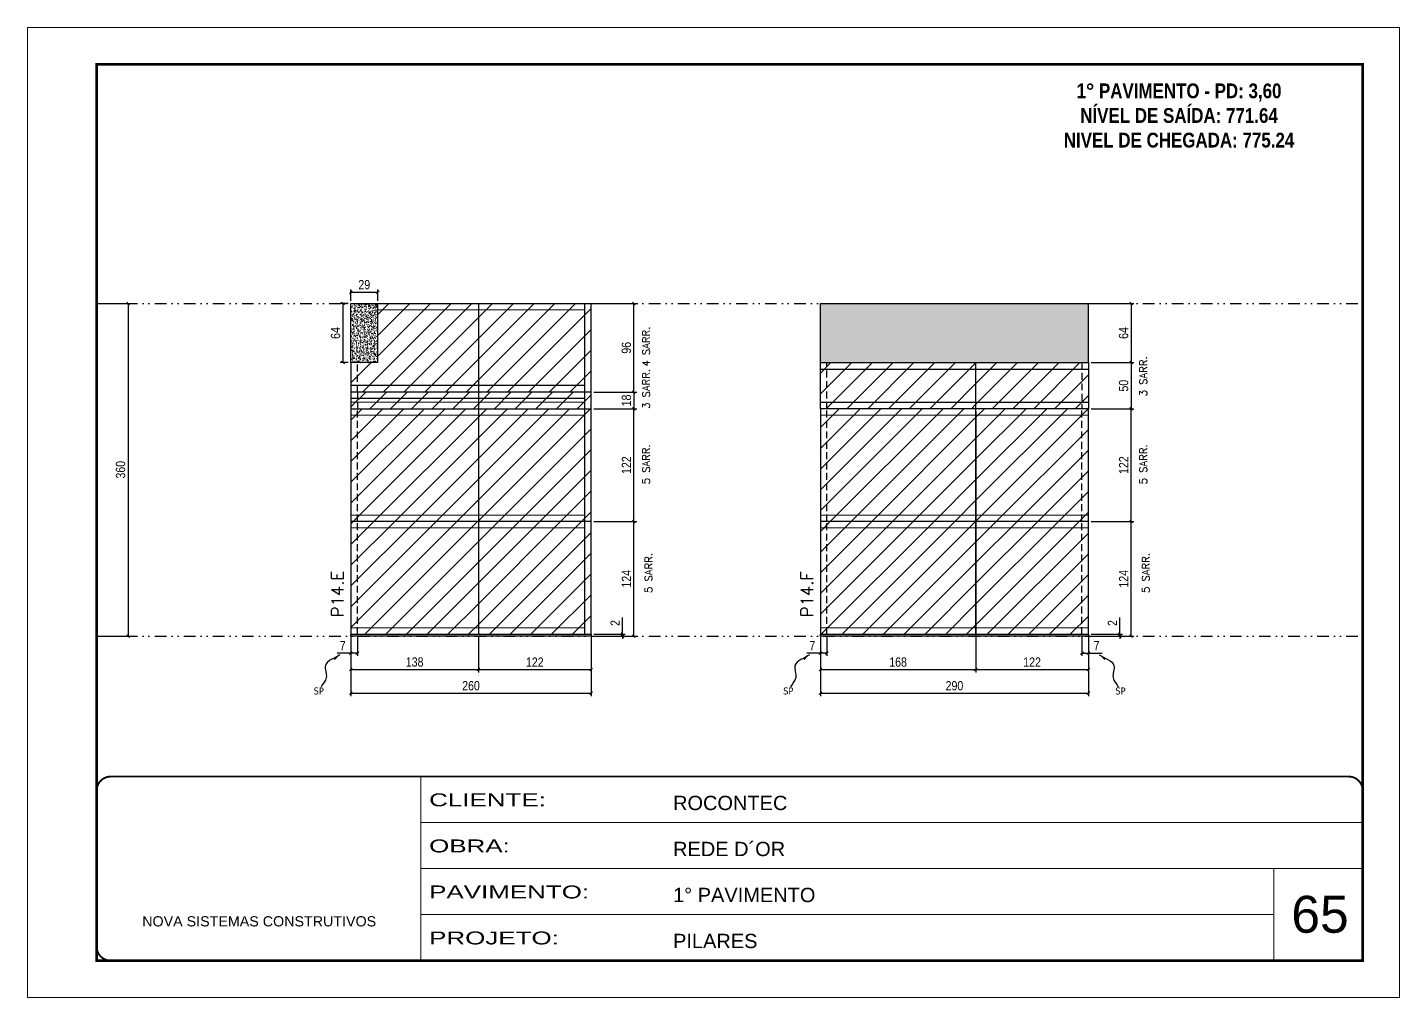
# Model space of a CAD drawing. Extents: x 2949 to 9203, y -16089 to 12527.
# Drawn here: x 2949 to 4434, y -6900 to -5850 of the extents above; entities that cross this region are included whole.
import ezdxf

# ---------------------------------------------------------------- set-up
doc = ezdxf.new("R2010")
doc.units = 0
for name, pattern in [('CONTINUO', [0]), ('DASHED', [0.75, 0.5, -0.25]), ('DIVIDE2', [0.625, 0.25, -0.125, 0, -0.125, 0, -0.125]), ('HIDDEN', [0.375, 0.25, -0.125])]:
    doc.linetypes.add(name, pattern=pattern)
for name, color, linetype, lineweight in [('CARIMBO', 255, 'Continuous', 9), ('Folhas', 255, 'Continuous', 9), ('Hachura', 251, 'Continuous', 9), ('Sarr 2.2x7', 40, 'Continuous', 9), ('SARRAFO DE PRESSAO', 251, 'DASHED', 9), ('Texto Seção', 7, 'Continuous', 15)]:
    doc.layers.add(name, color=color, linetype=linetype, lineweight=lineweight)
for name, color, linetype in [('COTA', 241, 'Continuous'), ('NOMENCLATURA', 7, 'Continuous'), ('Nível', 160, 'Continuous'), ('Painéis', 200, 'Continuous'), ('SARR_2.2x7', 40, 'Continuous'), ('Sarrafo de Pressão', 42, 'HIDDEN'), ('texto', 7, 'Continuous')]:
    doc.layers.add(name, color=color, linetype=linetype)
doc.styles.add('ARIAL', font='arial.ttf')
doc.styles.add('COTA TECNICA', font='techl___.ttf', dxfattribs={"height": 10})
doc.styles.add('COTA TECNICA-50', font='techl___.ttf', dxfattribs={"height": 10})
doc.styles.add('REGUA-120', font='ROMANS.shx', dxfattribs={"height": 15})
doc.styles.add('ROMANC', font='techb___.ttf', dxfattribs={"height": 2.5})
doc.styles.add('ROMANS', font='romans.shx')
doc.styles.get("Standard").update_dxf_attribs({"font": 'arial.ttf'})
doc.styles.add('Tecnologia', font='')
doc.styles.get('Tecnologia').set_extended_font_data('Forgotten Futurist')
doc.dimstyles.new('COTA PAINEL-50', dxfattribs={"dimtxt": 10, "dimasz": 3, "dimexe": 3, "dimexo": 3, "dimgap": 3, "dimtad": 1, "dimdec": 1, "dimzin": 12, "dimdsep": 46, "dimtxsty": 'COTA TECNICA-50', "dimblk1": 'OBLIQUE', "dimblk2": 'OBLIQUE', "dimsah": 1, "dimcen": 0.9, "dimclrd": 4, "dimclre": 4, "dimclrt": 240, "dimadec": 1, "dimazin": 3, "dimtfac": 1, "dimtdec": 1, "dimtmove": 0, "dimatfit": 3, "dimfxl": 1, "dimtolj": 1, "dimtzin": 12, "dimarcsym": 0})
doc.dimstyles.new('PAINEL', dxfattribs={"dimtxt": 10, "dimasz": 3, "dimexe": 3, "dimexo": 3, "dimgap": 3, "dimtad": 1, "dimdec": 1, "dimzin": 12, "dimdsep": 46, "dimtxsty": 'COTA TECNICA', "dimblk1": 'OBLIQUE', "dimblk2": 'OBLIQUE', "dimsah": 1, "dimcen": 0.9, "dimclrd": 4, "dimclre": 4, "dimclrt": 240, "dimadec": 1, "dimazin": 3, "dimtfac": 1, "dimtdec": 1, "dimtmove": 0, "dimatfit": 3, "dimfxl": 1, "dimtolj": 1, "dimtzin": 12, "dimarcsym": 0})
doc.dimstyles.get("Standard").update_dxf_attribs({"dimtxt": 0.18, "dimasz": 0.18, "dimexe": 0.18, "dimexo": 0.0625, "dimgap": 0.09, "dimtad": 0, "dimtih": 1, "dimtoh": 1, "dimdec": 4, "dimzin": 0, "dimdsep": 46, "dimtxsty": 'Standard', "dimcen": 0.09, "dimadec": 0, "dimazin": 0, "dimtfac": 1, "dimtdec": 4, "dimtofl": 0, "dimtmove": 0, "dimatfit": 3, "dimfxl": 1, "dimtolj": 1, "dimtzin": 0, "dimarcsym": 0})
pattern_1 = [(45, (-129255.467, -37644.947), (-11.2253202, 11.2253202), [])]
pattern_2 = [(45, (-2336.75, -5158.344), (-11.22532, 11.22532), [])]
pattern_3 = [(45, (0, 1148.575), (-11.22532, 11.22532), [])]

# ---------------------------------------------------------------- blocks, each defined once
blk = doc.blocks.new('9999999999')
at = {"color": 30, "linetype": 'CONTINUO'}
for p, q in [((98564.6, 34230.2), (98564.6, 34429.4)), ((98564.6, 34379.6), (99584, 34379.6)), ((98564.6, 34329.8), (99488, 34329.8)), ((99584, 34329.8), (99488, 34329.8)), ((99488, 34329.8), (99488, 34230.2)), ((98564.6, 34280), (99488, 34280))]:
    blk.add_line(p, q, dxfattribs=at)
at = {"color": 30, "linetype": 'CONTINUO', "const_width": 2}
blk.add_lwpolyline([(99584, 34230.2), (99584, 34414.4, 0.414214), (99569, 34429.4), (98229, 34429.4, 0.414214), (98214, 34414.4), (98214, 34245.2, 0.414214), (98229, 34230.2), (99584, 34230.2)], format="xyb", dxfattribs=at)
at = {"layer": 'Folhas'}
blk.add_lwpolyline([(98139, 34190.2), (99624, 34190.2), (99624, 35240.2), (98139, 35240.2)], close=True, dxfattribs=at)
at = {"layer": 'Folhas', "color": 30, "const_width": 3}
blk.add_lwpolyline([(98214, 34230.2), (99584, 34230.2), (99584, 35200.2), (98214, 35200.2)], close=True, dxfattribs=at)
at = {"color": 7, "linetype": 'Continuous', "ltscale": 5, "style": 'ARIAL'}
for s, height, p in [('ROCONTEC', 15.48, (98837.7, 34393.1)), ('REDE D´OR', 15.48, (98837.7, 34343.3)), ('1° PAVIMENTO', 15.483, (98837.7, 34293.5)), ('NOVA SISTEMAS CONSTRUTIVOS', 11.059, (98263.2, 34267.2)), ('PILARES', 15.48, (98837.7, 34243.7))]:
    blk.add_text(s, height=height, dxfattribs=at).set_placement(p)
at = {"layer": 'Folhas', "color": 7, "style": 'Tecnologia', "width": 1.5}
for s, p in [('CLIENTE:', (98573.7, 34397.2)), ('OBRA:', (98573.7, 34347.3)), ('PAVIMENTO:', (98573.7, 34297.5)), ('PROJETO:', (98573.7, 34247.7))]:
    blk.add_text(s, height=14, dxfattribs=at).set_placement(p)
blk = doc.blocks.new('_Oblique')
at = {"color": 0, "linetype": 'ByBlock', "lineweight": -2}
blk.add_line((-0.5, -0.5), (0.5, 0.5), dxfattribs=at)
blk = doc.blocks.new('*D2501')
at = {"layer": 'COTA', "color": 4, "linetype": 'ByBlock', "lineweight": -2, "transparency": 16777216}
for p, q in [((3027, -6149.2), (3061, -6149.2)), ((3058, -6149.2), (3058, -6509.2)), ((3027, -6509.2), (3061, -6509.2))]:
    blk.add_line(p, q, dxfattribs=at)
at = {"layer": 'Defpoints', "color": 0, "linetype": 'ByBlock', "transparency": 16777216}
for p in [(3024, -6149.2), (3024, -6509.2), (3058, -6509.2)]:
    blk.add_point(p, dxfattribs=at)
at = {"layer": 'COTA', "color": 4, "linetype": 'ByBlock', "lineweight": -2, "transparency": 16777216, "xscale": 3, "yscale": 3, "zscale": 3}
for p, rotation in [((3058, -6149.2), 90), ((3058, -6509.2), 270)]:
    blk.add_blockref('_Oblique', p, dxfattribs=dict(at, rotation=rotation))
at = {"layer": 'COTA', "color": 240, "linetype": 'ByBlock', "transparency": 16777216, "insert": (3049.8, -6329.2), "char_height": 10, "attachment_point": 5, "rotation": 90, "style": 'COTA TECNICA'}
blk.add_mtext('\\A1;360', dxfattribs=at)
blk = doc.blocks.new('*D2490')
at = {"layer": 'COTA', "color": 4, "lineweight": -2, "transparency": 16777216}
for p, q in [((3299.1, -6510.2), (3299.1, -6574.1)), ((3559.1, -6510.2), (3559.1, -6574.1)), ((3299.1, -6571.1), (3559.1, -6571.1))]:
    blk.add_line(p, q, dxfattribs=at)
at = {"layer": 'Defpoints', "color": 0, "transparency": 16777216}
for p in [(3299.1, -6507.2), (3559.1, -6507.2), (3559.1, -6571.1)]:
    blk.add_point(p, dxfattribs=at)
at = {"layer": 'COTA', "color": 4, "lineweight": -2, "transparency": 16777216, "xscale": 3, "yscale": 3, "zscale": 3, "rotation": 180}
blk.add_blockref('_Oblique', (3299.1, -6571.1), dxfattribs=at)
at = {"layer": 'COTA', "color": 4, "lineweight": -2, "transparency": 16777216, "xscale": 3, "yscale": 3, "zscale": 3}
blk.add_blockref('_Oblique', (3559.1, -6571.1), dxfattribs=at)
at = {"layer": 'COTA', "color": 240, "transparency": 16777216, "insert": (3429.1, -6563), "char_height": 10, "attachment_point": 5, "style": 'COTA TECNICA'}
blk.add_mtext('\\A1;260', dxfattribs=at)
blk = doc.blocks.new('*D2491')
at = {"layer": 'COTA', "color": 4, "lineweight": -2, "transparency": 16777216}
for p, q in [((3299.1, -6512.2), (3299.1, -6530.7)), ((3306.1, -6510.2), (3306.1, -6530.7)), ((3299.1, -6527.7), (3284.4, -6527.7)), ((3306.1, -6527.7), (3299.1, -6527.7))]:
    blk.add_line(p, q, dxfattribs=at)
at = {"layer": 'Defpoints', "color": 0, "transparency": 16777216}
for p in [(3299.1, -6509.2), (3306.1, -6507.2), (3299.1, -6527.7)]:
    blk.add_point(p, dxfattribs=at)
at = {"layer": 'COTA', "color": 4, "lineweight": -2, "transparency": 16777216, "xscale": 3, "yscale": 3, "zscale": 3, "rotation": 180}
blk.add_blockref('_Oblique', (3299.1, -6527.7), dxfattribs=at)
at = {"layer": 'COTA', "color": 4, "lineweight": -2, "transparency": 16777216, "xscale": 3, "yscale": 3, "zscale": 3}
blk.add_blockref('_Oblique', (3306.1, -6527.7), dxfattribs=at)
at = {"layer": 'COTA', "color": 240, "transparency": 16777216, "insert": (3290.2, -6519.6), "char_height": 10, "attachment_point": 5, "style": 'COTA TECNICA-50'}
blk.add_mtext('\\A1;7', dxfattribs=at)
blk = doc.blocks.new('*D2492')
at = {"layer": 'COTA', "color": 4, "lineweight": -2, "transparency": 16777216}
for p, q in [((3562.1, -6385.2), (3608.4, -6385.2)), ((3605.4, -6509.2), (3605.4, -6385.2)), ((3562.1, -6509.2), (3608.4, -6509.2))]:
    blk.add_line(p, q, dxfattribs=at)
at = {"layer": 'Defpoints', "color": 0, "transparency": 16777216}
for p in [(3559.1, -6385.2), (3605.4, -6385.2), (3559.1, -6509.2)]:
    blk.add_point(p, dxfattribs=at)
at = {"layer": 'COTA', "color": 4, "lineweight": -2, "transparency": 16777216, "xscale": 3, "yscale": 3, "zscale": 3}
for p, rotation in [((3605.4, -6385.2), 90), ((3605.4, -6509.2), 270)]:
    blk.add_blockref('_Oblique', p, dxfattribs=dict(at, rotation=rotation))
at = {"layer": 'COTA', "color": 240, "transparency": 16777216, "insert": (3597.3, -6447.2), "char_height": 10, "attachment_point": 5, "rotation": 90, "style": 'COTA TECNICA-50'}
blk.add_mtext('\\A1;124', dxfattribs=at)
blk = doc.blocks.new('*D2493')
at = {"layer": 'COTA', "color": 4, "lineweight": -2, "transparency": 16777216}
for p, q in [((3593.1, -6507.2), (3593.1, -6489.1)), ((3562.1, -6507.2), (3596.1, -6507.2)), ((3562.1, -6509.2), (3596.1, -6509.2)), ((3593.1, -6509.2), (3593.1, -6507.2)), ((3593.1, -6509.2), (3593.1, -6512.2))]:
    blk.add_line(p, q, dxfattribs=at)
at = {"layer": 'Defpoints', "color": 0, "transparency": 16777216}
for p in [(3559.1, -6507.2), (3559.1, -6509.2), (3593.1, -6509.2)]:
    blk.add_point(p, dxfattribs=at)
at = {"layer": 'COTA', "color": 4, "lineweight": -2, "transparency": 16777216, "xscale": 3, "yscale": 3, "zscale": 3}
for p, rotation in [((3593.1, -6507.2), 270), ((3593.1, -6509.2), 90)]:
    blk.add_blockref('_Oblique', p, dxfattribs=dict(at, rotation=rotation))
at = {"layer": 'COTA', "color": 240, "transparency": 16777216, "insert": (3585.1, -6495.1), "char_height": 10, "attachment_point": 5, "rotation": 90, "style": 'COTA TECNICA-50'}
blk.add_mtext('\\A1;2', dxfattribs=at)
blk = doc.blocks.new('*D2494')
at = {"layer": 'COTA', "color": 4, "linetype": 'ByBlock', "lineweight": -2, "transparency": 16777216}
for p, q in [((3562.1, -6263.2), (3608.4, -6263.2)), ((3605.4, -6385.2), (3605.4, -6263.2)), ((3562.1, -6385.2), (3608.4, -6385.2))]:
    blk.add_line(p, q, dxfattribs=at)
at = {"layer": 'Defpoints', "color": 0, "linetype": 'ByBlock', "transparency": 16777216}
for p in [(3559.1, -6263.2), (3605.4, -6263.2), (3559.1, -6385.2)]:
    blk.add_point(p, dxfattribs=at)
at = {"layer": 'COTA', "color": 4, "linetype": 'ByBlock', "lineweight": -2, "transparency": 16777216, "xscale": 3, "yscale": 3, "zscale": 3}
for p, rotation in [((3605.4, -6263.2), 90), ((3605.4, -6385.2), 270)]:
    blk.add_blockref('_Oblique', p, dxfattribs=dict(at, rotation=rotation))
at = {"layer": 'COTA', "color": 240, "linetype": 'ByBlock', "transparency": 16777216, "insert": (3597.3, -6324.2), "char_height": 10, "attachment_point": 5, "rotation": 90, "style": 'COTA TECNICA'}
blk.add_mtext('\\A1;122', dxfattribs=at)
blk = doc.blocks.new('*D2502')
at = {"layer": 'COTA', "color": 4, "linetype": 'ByBlock', "lineweight": -2, "transparency": 16777216}
for p, q in [((3299.1, -6510.2), (3299.1, -6548.5)), ((3437.1, -6510.2), (3437.1, -6548.5)), ((3299.1, -6545.5), (3437.1, -6545.5))]:
    blk.add_line(p, q, dxfattribs=at)
at = {"layer": 'Defpoints', "color": 0, "linetype": 'ByBlock', "transparency": 16777216}
for p in [(3299.1, -6507.2), (3437.1, -6507.2), (3437.1, -6545.5)]:
    blk.add_point(p, dxfattribs=at)
at = {"layer": 'COTA', "color": 4, "linetype": 'ByBlock', "lineweight": -2, "transparency": 16777216, "xscale": 3, "yscale": 3, "zscale": 3, "rotation": 180}
blk.add_blockref('_Oblique', (3299.1, -6545.5), dxfattribs=at)
at = {"layer": 'COTA', "color": 4, "linetype": 'ByBlock', "lineweight": -2, "transparency": 16777216, "xscale": 3, "yscale": 3, "zscale": 3}
blk.add_blockref('_Oblique', (3437.1, -6545.5), dxfattribs=at)
at = {"layer": 'COTA', "color": 240, "linetype": 'ByBlock', "transparency": 16777216, "insert": (3368.1, -6537.3), "char_height": 10, "attachment_point": 5, "style": 'COTA TECNICA'}
blk.add_mtext('\\A1;138', dxfattribs=at)
blk = doc.blocks.new('*D2503')
at = {"layer": 'COTA', "color": 4, "linetype": 'ByBlock', "lineweight": -2, "transparency": 16777216}
for p, q in [((3437.1, -6510.2), (3437.1, -6548.5)), ((3559.1, -6512.2), (3559.1, -6548.5)), ((3437.1, -6545.5), (3559.1, -6545.5))]:
    blk.add_line(p, q, dxfattribs=at)
at = {"layer": 'Defpoints', "color": 0, "linetype": 'ByBlock', "transparency": 16777216}
for p in [(3437.1, -6507.2), (3559.1, -6509.2), (3559.1, -6545.5)]:
    blk.add_point(p, dxfattribs=at)
at = {"layer": 'COTA', "color": 4, "linetype": 'ByBlock', "lineweight": -2, "transparency": 16777216, "xscale": 3, "yscale": 3, "zscale": 3, "rotation": 180}
blk.add_blockref('_Oblique', (3437.1, -6545.5), dxfattribs=at)
at = {"layer": 'COTA', "color": 4, "linetype": 'ByBlock', "lineweight": -2, "transparency": 16777216, "xscale": 3, "yscale": 3, "zscale": 3}
blk.add_blockref('_Oblique', (3559.1, -6545.5), dxfattribs=at)
at = {"layer": 'COTA', "color": 240, "linetype": 'ByBlock', "transparency": 16777216, "insert": (3498.1, -6537.4), "char_height": 10, "attachment_point": 5, "style": 'COTA TECNICA'}
blk.add_mtext('\\A1;122', dxfattribs=at)
blk = doc.blocks.new('*D2495')
at = {"layer": 'COTA', "color": 4, "lineweight": -2, "transparency": 16777216}
for p, q in [((3807.3, -6510.2), (3807.3, -6574.1)), ((4097.3, -6510.2), (4097.3, -6574.1)), ((3807.3, -6571.1), (4097.3, -6571.1))]:
    blk.add_line(p, q, dxfattribs=at)
at = {"layer": 'Defpoints', "color": 0, "transparency": 16777216}
for p in [(3807.3, -6507.2), (4097.3, -6507.2), (4097.3, -6571.1)]:
    blk.add_point(p, dxfattribs=at)
at = {"layer": 'COTA', "color": 4, "lineweight": -2, "transparency": 16777216, "xscale": 3, "yscale": 3, "zscale": 3, "rotation": 180}
blk.add_blockref('_Oblique', (3807.3, -6571.1), dxfattribs=at)
at = {"layer": 'COTA', "color": 4, "lineweight": -2, "transparency": 16777216, "xscale": 3, "yscale": 3, "zscale": 3}
blk.add_blockref('_Oblique', (4097.3, -6571.1), dxfattribs=at)
at = {"layer": 'COTA', "color": 240, "transparency": 16777216, "insert": (3952.3, -6563), "char_height": 10, "attachment_point": 5, "style": 'COTA TECNICA'}
blk.add_mtext('\\A1;290', dxfattribs=at)
blk = doc.blocks.new('*D2496')
at = {"layer": 'COTA', "color": 4, "lineweight": -2, "transparency": 16777216}
for p, q in [((3807.3, -6512.2), (3807.3, -6530.7)), ((3814.3, -6510.2), (3814.3, -6530.7)), ((3807.3, -6527.7), (3792.5, -6527.7)), ((3814.3, -6527.7), (3807.3, -6527.7))]:
    blk.add_line(p, q, dxfattribs=at)
at = {"layer": 'Defpoints', "color": 0, "transparency": 16777216}
for p in [(3807.3, -6509.2), (3814.3, -6507.2), (3807.3, -6527.7)]:
    blk.add_point(p, dxfattribs=at)
at = {"layer": 'COTA', "color": 4, "lineweight": -2, "transparency": 16777216, "xscale": 3, "yscale": 3, "zscale": 3, "rotation": 180}
blk.add_blockref('_Oblique', (3807.3, -6527.7), dxfattribs=at)
at = {"layer": 'COTA', "color": 4, "lineweight": -2, "transparency": 16777216, "xscale": 3, "yscale": 3, "zscale": 3}
blk.add_blockref('_Oblique', (3814.3, -6527.7), dxfattribs=at)
at = {"layer": 'COTA', "color": 240, "transparency": 16777216, "insert": (3798.4, -6519.6), "char_height": 10, "attachment_point": 5, "style": 'COTA TECNICA-50'}
blk.add_mtext('\\A1;7', dxfattribs=at)
blk = doc.blocks.new('*D2497')
at = {"layer": 'COTA', "color": 4, "lineweight": -2, "transparency": 16777216}
for p, q in [((4090.3, -6510.2), (4090.3, -6530.7)), ((4097.3, -6512.2), (4097.3, -6530.7)), ((4090.3, -6527.7), (4097.3, -6527.7)), ((4097.3, -6527.7), (4112, -6527.7))]:
    blk.add_line(p, q, dxfattribs=at)
at = {"layer": 'Defpoints', "color": 0, "transparency": 16777216}
for p in [(4090.3, -6507.2), (4097.3, -6509.2), (4097.3, -6527.7)]:
    blk.add_point(p, dxfattribs=at)
at = {"layer": 'COTA', "color": 4, "lineweight": -2, "transparency": 16777216, "xscale": 3, "yscale": 3, "zscale": 3, "rotation": 180}
blk.add_blockref('_Oblique', (4090.3, -6527.7), dxfattribs=at)
at = {"layer": 'COTA', "color": 4, "lineweight": -2, "transparency": 16777216, "xscale": 3, "yscale": 3, "zscale": 3}
blk.add_blockref('_Oblique', (4097.3, -6527.7), dxfattribs=at)
at = {"layer": 'COTA', "color": 240, "transparency": 16777216, "insert": (4106.1, -6519.6), "char_height": 10, "attachment_point": 5, "style": 'COTA TECNICA-50'}
blk.add_mtext('\\A1;7', dxfattribs=at)
blk = doc.blocks.new('*D2498')
at = {"layer": 'COTA', "color": 4, "lineweight": -2, "transparency": 16777216}
for p, q in [((4100.3, -6385.2), (4146.5, -6385.2)), ((4143.5, -6509.2), (4143.5, -6385.2)), ((4100.3, -6509.2), (4146.5, -6509.2))]:
    blk.add_line(p, q, dxfattribs=at)
at = {"layer": 'Defpoints', "color": 0, "transparency": 16777216}
for p in [(4097.3, -6385.2), (4143.5, -6385.2), (4097.3, -6509.2)]:
    blk.add_point(p, dxfattribs=at)
at = {"layer": 'COTA', "color": 4, "lineweight": -2, "transparency": 16777216, "xscale": 3, "yscale": 3, "zscale": 3}
for p, rotation in [((4143.5, -6385.2), 90), ((4143.5, -6509.2), 270)]:
    blk.add_blockref('_Oblique', p, dxfattribs=dict(at, rotation=rotation))
at = {"layer": 'COTA', "color": 240, "transparency": 16777216, "insert": (4135.4, -6447.2), "char_height": 10, "attachment_point": 5, "rotation": 90, "style": 'COTA TECNICA-50'}
blk.add_mtext('\\A1;124', dxfattribs=at)
blk = doc.blocks.new('*D2499')
at = {"layer": 'COTA', "color": 4, "lineweight": -2, "transparency": 16777216}
for p, q in [((4131.3, -6507.2), (4131.3, -6489.1)), ((4100.3, -6507.2), (4134.3, -6507.2)), ((4100.3, -6509.2), (4134.3, -6509.2)), ((4131.3, -6509.2), (4131.3, -6507.2)), ((4131.3, -6509.2), (4131.3, -6512.2))]:
    blk.add_line(p, q, dxfattribs=at)
at = {"layer": 'Defpoints', "color": 0, "transparency": 16777216}
for p in [(4097.3, -6507.2), (4097.3, -6509.2), (4131.3, -6509.2)]:
    blk.add_point(p, dxfattribs=at)
at = {"layer": 'COTA', "color": 4, "lineweight": -2, "transparency": 16777216, "xscale": 3, "yscale": 3, "zscale": 3}
for p, rotation in [((4131.3, -6507.2), 270), ((4131.3, -6509.2), 90)]:
    blk.add_blockref('_Oblique', p, dxfattribs=dict(at, rotation=rotation))
at = {"layer": 'COTA', "color": 240, "transparency": 16777216, "insert": (4123.3, -6495.1), "char_height": 10, "attachment_point": 5, "rotation": 90, "style": 'COTA TECNICA-50'}
blk.add_mtext('\\A1;2', dxfattribs=at)
blk = doc.blocks.new('*D2500')
at = {"layer": 'COTA', "color": 4, "linetype": 'ByBlock', "lineweight": -2, "transparency": 16777216}
for p, q in [((4100.3, -6263.2), (4146.5, -6263.2)), ((4143.5, -6385.2), (4143.5, -6263.2)), ((4100.3, -6385.2), (4146.5, -6385.2))]:
    blk.add_line(p, q, dxfattribs=at)
at = {"layer": 'Defpoints', "color": 0, "linetype": 'ByBlock', "transparency": 16777216}
for p in [(4097.3, -6263.2), (4143.5, -6263.2), (4097.3, -6385.2)]:
    blk.add_point(p, dxfattribs=at)
at = {"layer": 'COTA', "color": 4, "linetype": 'ByBlock', "lineweight": -2, "transparency": 16777216, "xscale": 3, "yscale": 3, "zscale": 3}
for p, rotation in [((4143.5, -6263.2), 90), ((4143.5, -6385.2), 270)]:
    blk.add_blockref('_Oblique', p, dxfattribs=dict(at, rotation=rotation))
at = {"layer": 'COTA', "color": 240, "linetype": 'ByBlock', "transparency": 16777216, "insert": (4135.4, -6324.2), "char_height": 10, "attachment_point": 5, "rotation": 90, "style": 'COTA TECNICA'}
blk.add_mtext('\\A1;122', dxfattribs=at)
blk = doc.blocks.new('*D2504')
at = {"layer": 'COTA', "color": 4, "linetype": 'ByBlock', "lineweight": -2, "transparency": 16777216}
for p, q in [((3975.3, -6266.2), (3975.3, -6548.5)), ((3807.3, -6510.2), (3807.3, -6548.5)), ((3807.3, -6545.5), (3975.3, -6545.5))]:
    blk.add_line(p, q, dxfattribs=at)
at = {"layer": 'Defpoints', "color": 0, "linetype": 'ByBlock', "transparency": 16777216}
for p in [(3975.3, -6263.2), (3807.3, -6507.2), (3975.3, -6545.5)]:
    blk.add_point(p, dxfattribs=at)
at = {"layer": 'COTA', "color": 4, "linetype": 'ByBlock', "lineweight": -2, "transparency": 16777216, "xscale": 3, "yscale": 3, "zscale": 3, "rotation": 180}
blk.add_blockref('_Oblique', (3807.3, -6545.5), dxfattribs=at)
at = {"layer": 'COTA', "color": 4, "linetype": 'ByBlock', "lineweight": -2, "transparency": 16777216, "xscale": 3, "yscale": 3, "zscale": 3}
blk.add_blockref('_Oblique', (3975.3, -6545.5), dxfattribs=at)
at = {"layer": 'COTA', "color": 240, "linetype": 'ByBlock', "transparency": 16777216, "insert": (3891.3, -6537.4), "char_height": 10, "attachment_point": 5, "style": 'COTA TECNICA'}
blk.add_mtext('\\A1;168', dxfattribs=at)
blk = doc.blocks.new('*D2505')
at = {"layer": 'COTA', "color": 4, "linetype": 'ByBlock', "lineweight": -2, "transparency": 16777216}
for p, q in [((3975.3, -6266.2), (3975.3, -6548.5)), ((4097.3, -6512.2), (4097.3, -6548.5)), ((3975.3, -6545.5), (4097.3, -6545.5))]:
    blk.add_line(p, q, dxfattribs=at)
at = {"layer": 'Defpoints', "color": 0, "linetype": 'ByBlock', "transparency": 16777216}
for p in [(3975.3, -6263.2), (4097.3, -6509.2), (4097.3, -6545.5)]:
    blk.add_point(p, dxfattribs=at)
at = {"layer": 'COTA', "color": 4, "linetype": 'ByBlock', "lineweight": -2, "transparency": 16777216, "xscale": 3, "yscale": 3, "zscale": 3, "rotation": 180}
blk.add_blockref('_Oblique', (3975.3, -6545.5), dxfattribs=at)
at = {"layer": 'COTA', "color": 4, "linetype": 'ByBlock', "lineweight": -2, "transparency": 16777216, "xscale": 3, "yscale": 3, "zscale": 3}
blk.add_blockref('_Oblique', (4097.3, -6545.5), dxfattribs=at)
at = {"layer": 'COTA', "color": 240, "linetype": 'ByBlock', "transparency": 16777216, "insert": (4036.3, -6537.4), "char_height": 10, "attachment_point": 5, "style": 'COTA TECNICA'}
blk.add_mtext('\\A1;122', dxfattribs=at)
blk = doc.blocks.new('*D2506')
at = {"layer": 'COTA', "color": 4, "linetype": 'ByBlock', "lineweight": -2, "transparency": 16777216}
for p, q in [((4100.3, -6149.2), (4146.5, -6149.2)), ((4143.5, -6149.2), (4143.5, -6213.2)), ((4100.3, -6213.2), (4146.5, -6213.2))]:
    blk.add_line(p, q, dxfattribs=at)
at = {"layer": 'Defpoints', "color": 0, "linetype": 'ByBlock', "transparency": 16777216}
for p in [(4097.3, -6149.2), (4097.3, -6213.2), (4143.5, -6213.2)]:
    blk.add_point(p, dxfattribs=at)
at = {"layer": 'COTA', "color": 4, "linetype": 'ByBlock', "lineweight": -2, "transparency": 16777216, "xscale": 3, "yscale": 3, "zscale": 3}
for p, rotation in [((4143.5, -6149.2), 90), ((4143.5, -6213.2), 270)]:
    blk.add_blockref('_Oblique', p, dxfattribs=dict(at, rotation=rotation))
at = {"layer": 'COTA', "color": 240, "linetype": 'ByBlock', "transparency": 16777216, "insert": (4135.4, -6181.2), "char_height": 10, "attachment_point": 5, "rotation": 90, "style": 'COTA TECNICA'}
blk.add_mtext('\\A1;64', dxfattribs=at)
blk = doc.blocks.new('*D2507')
at = {"layer": 'COTA', "color": 4, "linetype": 'ByBlock', "lineweight": -2, "transparency": 16777216}
for p, q in [((3562.1, -6149.2), (3608.4, -6149.2)), ((3605.4, -6245.2), (3605.4, -6149.2)), ((3562.1, -6245.2), (3608.4, -6245.2))]:
    blk.add_line(p, q, dxfattribs=at)
at = {"layer": 'Defpoints', "color": 0, "linetype": 'ByBlock', "transparency": 16777216}
for p in [(3559.1, -6149.2), (3605.4, -6149.2), (3559.1, -6245.2)]:
    blk.add_point(p, dxfattribs=at)
at = {"layer": 'COTA', "color": 4, "linetype": 'ByBlock', "lineweight": -2, "transparency": 16777216, "xscale": 3, "yscale": 3, "zscale": 3}
for p, rotation in [((3605.4, -6149.2), 90), ((3605.4, -6245.2), 270)]:
    blk.add_blockref('_Oblique', p, dxfattribs=dict(at, rotation=rotation))
at = {"layer": 'COTA', "color": 240, "linetype": 'ByBlock', "transparency": 16777216, "insert": (3597.2, -6197.2), "char_height": 10, "attachment_point": 5, "rotation": 90, "style": 'COTA TECNICA'}
blk.add_mtext('\\A1;96', dxfattribs=at)
blk = doc.blocks.new('*D2508')
at = {"layer": 'COTA', "color": 4, "linetype": 'ByBlock', "lineweight": -2, "transparency": 16777216}
for p, q in [((3299.1, -6146.2), (3299.1, -6134)), ((3299.1, -6137), (3328.1, -6137)), ((3328.1, -6146.2), (3328.1, -6134))]:
    blk.add_line(p, q, dxfattribs=at)
at = {"layer": 'Defpoints', "color": 0, "linetype": 'ByBlock', "transparency": 16777216}
for p in [(3328.1, -6137), (3299.1, -6149.2), (3328.1, -6149.2)]:
    blk.add_point(p, dxfattribs=at)
at = {"layer": 'COTA', "color": 4, "linetype": 'ByBlock', "lineweight": -2, "transparency": 16777216, "xscale": 3, "yscale": 3, "zscale": 3, "rotation": 180}
blk.add_blockref('_Oblique', (3299.1, -6137), dxfattribs=at)
at = {"layer": 'COTA', "color": 4, "linetype": 'ByBlock', "lineweight": -2, "transparency": 16777216, "xscale": 3, "yscale": 3, "zscale": 3}
blk.add_blockref('_Oblique', (3328.1, -6137), dxfattribs=at)
at = {"layer": 'COTA', "color": 240, "linetype": 'ByBlock', "transparency": 16777216, "insert": (3313.6, -6128.9), "char_height": 10, "attachment_point": 5, "style": 'COTA TECNICA'}
blk.add_mtext('\\A1;29', dxfattribs=at)
blk = doc.blocks.new('*D2509')
at = {"layer": 'COTA', "color": 4, "linetype": 'ByBlock', "lineweight": -2, "transparency": 16777216}
for p, q in [((3296.1, -6149.2), (3287.6, -6149.2)), ((3290.6, -6213.2), (3290.6, -6149.2)), ((3296.1, -6213.2), (3287.6, -6213.2))]:
    blk.add_line(p, q, dxfattribs=at)
at = {"layer": 'Defpoints', "color": 0, "linetype": 'ByBlock', "transparency": 16777216}
for p in [(3290.6, -6149.2), (3299.1, -6149.2), (3299.1, -6213.2)]:
    blk.add_point(p, dxfattribs=at)
at = {"layer": 'COTA', "color": 4, "linetype": 'ByBlock', "lineweight": -2, "transparency": 16777216, "xscale": 3, "yscale": 3, "zscale": 3}
for p, rotation in [((3290.6, -6149.2), 90), ((3290.6, -6213.2), 270)]:
    blk.add_blockref('_Oblique', p, dxfattribs=dict(at, rotation=rotation))
at = {"layer": 'COTA', "color": 240, "linetype": 'ByBlock', "transparency": 16777216, "insert": (3282.5, -6181.2), "char_height": 10, "attachment_point": 5, "rotation": 90, "style": 'COTA TECNICA'}
blk.add_mtext('\\A1;64', dxfattribs=at)
blk = doc.blocks.new('*D2510')
at = {"layer": 'COTA', "color": 4, "lineweight": -2, "transparency": 16777216}
for p, q in [((3562.1, -6245.2), (3608.4, -6245.2)), ((3605.4, -6245.2), (3605.4, -6263.2)), ((3562.1, -6263.2), (3608.4, -6263.2))]:
    blk.add_line(p, q, dxfattribs=at)
at = {"layer": 'Defpoints', "color": 0, "transparency": 16777216}
for p in [(3559.1, -6245.2), (3559.1, -6263.2), (3605.4, -6263.2)]:
    blk.add_point(p, dxfattribs=at)
at = {"layer": 'COTA', "color": 4, "lineweight": -2, "transparency": 16777216, "xscale": 3, "yscale": 3, "zscale": 3}
for p, rotation in [((3605.4, -6245.2), 90), ((3605.4, -6263.2), 270)]:
    blk.add_blockref('_Oblique', p, dxfattribs=dict(at, rotation=rotation))
at = {"layer": 'COTA', "color": 240, "transparency": 16777216, "insert": (3597.3, -6254.2), "char_height": 10, "attachment_point": 5, "rotation": 90, "style": 'COTA TECNICA'}
blk.add_mtext('\\A1;18', dxfattribs=at)
blk = doc.blocks.new('*D2511')
at = {"layer": 'COTA', "color": 4, "lineweight": -2, "transparency": 16777216}
for p, q in [((4100.3, -6213.2), (4146.5, -6213.2)), ((4143.5, -6213.2), (4143.5, -6263.2)), ((4100.3, -6263.2), (4146.5, -6263.2))]:
    blk.add_line(p, q, dxfattribs=at)
at = {"layer": 'Defpoints', "color": 0, "transparency": 16777216}
for p in [(4097.3, -6213.2), (4097.3, -6263.2), (4143.5, -6263.2)]:
    blk.add_point(p, dxfattribs=at)
at = {"layer": 'COTA', "color": 4, "lineweight": -2, "transparency": 16777216, "xscale": 3, "yscale": 3, "zscale": 3}
for p, rotation in [((4143.5, -6213.2), 90), ((4143.5, -6263.2), 270)]:
    blk.add_blockref('_Oblique', p, dxfattribs=dict(at, rotation=rotation))
at = {"layer": 'COTA', "color": 240, "transparency": 16777216, "insert": (4135.4, -6238.2), "char_height": 10, "attachment_point": 5, "rotation": 90, "style": 'COTA TECNICA'}
blk.add_mtext('\\A1;50', dxfattribs=at)

msp = doc.modelspace()

# ---------------------------------------------------------------- hatches: boundary and pattern name
at = {"layer": 'COTA', "linetype": 'ByBlock'}
h = msp.add_hatch(dxfattribs=at)
h.set_pattern_fill('AR-CONC', color=256, scale=0.03)
h.set_pattern_definition([(50, (-129255.4665, -37625.947), (5.46554007, -0.47817257), [0.5715, -6.2865]), (355, (-129255.4665, -37625.947), (-1.05730264, 5.73170536), [0.4572, -5.02921753]), (100.4514447, (-129255.011, -37625.987), (4.40823741, 5.25353256), [0.48570026, -5.34270734]), (46.1842, (-129255.4665, -37624.423), (8.13237123, -1.26126984), [0.85725, -9.42975]), (96.6355576, (-129254.789, -37624.528), (7.122124, 7.42278374), [0.7285507, -8.01406824]), (351.184151, (-129255.4665, -37624.423), (7.122124, 7.42278374), [0.685799, -7.54379196]), (21, (-129254.7045, -37624.804), (4.54843174, -3.06795595), [0.5715, -6.2865]), (326, (-129254.7045, -37624.804), (1.85406085, 5.52563898), [0.4572, -5.0292]), (71.451445, (-129254.3255, -37625.0596), (6.40249258, 2.45768307), [0.48570026, -5.34269813]), (37.5, (-129255.4665, -37625.947), (0.092658098, 2.536651166), [0, -4.96824, 0, -5.1054, 0, -5.04825]), (7.5, (-129255.4665, -37625.947), (2.004589875, 3.005417245), [0, -2.91084, 0, -4.85394, 0, -1.92405]), (327.5, (-129257.1658, -37625.947), (4.067717855, -0.17186232), [0, -1.905, 0, -5.9436, 0, -7.8867]), (317.5, (-129257.9278, -37625.947), (4.44387544, 0.76279473), [0, -2.4765, 0, -3.94716, 0, -5.6007])])
h.paths.add_polyline_path([(3299.11, -6213.18), (3328.11, -6213.18), (3328.11, -6149.18), (3299.11, -6149.18)])
h = msp.add_hatch(dxfattribs=at)
h.set_pattern_fill('AR-CONC', color=256, scale=0.03)
h.set_pattern_definition([(50, (-128566.7906, -35333.7967), (5.46554007, -0.47817257), [0.5715, -6.2865]), (355, (-128566.7906, -35333.7967), (-1.05730264, 5.73170536), [0.4572, -5.02921753]), (100.4514447, (-128566.335, -35333.8366), (4.40823741, 5.25353256), [0.48570026, -5.34270734]), (46.1842, (-128566.7906, -35332.273), (8.13237123, -1.26126984), [0.85725, -9.42975]), (96.6355576, (-128566.113, -35332.378), (7.122124, 7.42278374), [0.7285507, -8.01406824]), (351.184151, (-128566.791, -35332.273), (7.122124, 7.42278374), [0.685799, -7.54379196]), (21, (-128566.0286, -35332.6537), (4.54843174, -3.06795595), [0.5715, -6.2865]), (326, (-128566.0286, -35332.6537), (1.85406085, 5.52563898), [0.4572, -5.0292]), (71.451445, (-128565.6496, -35332.9094), (6.40249258, 2.45768307), [0.48570026, -5.34269813]), (37.5, (-128566.7906, -35333.7967), (0.092658098, 2.536651166), [0, -4.96824, 0, -5.1054, 0, -5.04825]), (7.5, (-128566.7906, -35333.7967), (2.004589875, 3.005417245), [0, -2.91084, 0, -4.85394, 0, -1.92405]), (327.5, (-128568.4899, -35333.7967), (4.067717855, -0.17186232), [0, -1.905, 0, -5.9436, 0, -7.8867]), (317.5, (-128569.252, -35333.7967), (4.44387544, 0.76279473), [0, -2.4765, 0, -3.94716, 0, -5.6007])])
h.paths.add_polyline_path([(4097.26, -6213.18), (4097.26, -6149.18), (3807.26, -6149.18), (3807.26, -6213.18)])
at = {"layer": 'Hachura', "linetype": 'ByBlock'}
h = msp.add_hatch(dxfattribs=at)
h.set_pattern_fill('ANSI31', color=256, scale=5)
h.set_pattern_definition(pattern_2)
h.paths.add_polyline_path([(3437.11, -6245.18), (3437.11, -6149.18), (3328.11, -6149.18), (3328.11, -6213.18), (3299.11, -6213.18), (3299.11, -6245.18)])
h = msp.add_hatch(dxfattribs=at)
h.set_pattern_fill('ANSI31', color=256, scale=5)
h.set_pattern_definition(pattern_2)
h.paths.add_polyline_path([(3559.11, -6245.18), (3559.11, -6149.18), (3437.11, -6149.18), (3437.11, -6245.18)])
at = {"layer": 'Hachura'}
h = msp.add_hatch(dxfattribs=at)
h.set_pattern_fill('ANSI31', color=256, scale=5)
h.set_pattern_definition(pattern_3)
h.paths.add_polyline_path([(3807.26, -6213.18), (3807.26, -6263.18), (3975.26, -6263.18), (3975.26, -6213.18)])
h = msp.add_hatch(dxfattribs=at)
h.set_pattern_fill('ANSI31', color=256, scale=5)
h.set_pattern_definition(pattern_3)
h.paths.add_polyline_path([(3975.26, -6213.18), (3975.26, -6263.18), (4097.26, -6263.18), (4097.26, -6213.18)])
h = msp.add_hatch(dxfattribs=at)
h.set_pattern_fill('ANSI31', color=256, scale=5)
h.set_pattern_definition(pattern_3)
h.paths.add_polyline_path([(3299.11, -6245.18), (3299.11, -6263.18), (3437.11, -6263.18), (3437.11, -6245.18)])
h = msp.add_hatch(dxfattribs=at)
h.set_pattern_fill('ANSI31', color=256, scale=5)
h.set_pattern_definition(pattern_3)
h.paths.add_polyline_path([(3559.11, -6263.18), (3559.11, -6245.18), (3437.11, -6245.18), (3437.11, -6263.18)])
at = {"layer": 'Hachura', "linetype": 'ByBlock'}
h = msp.add_hatch(dxfattribs=at)
h.set_pattern_fill('ANSI31', color=256, scale=5)
h.set_pattern_definition(pattern_1)
h.paths.add_polyline_path([(3437.11, -6263.18), (3299.11, -6263.18), (3299.11, -6385.18), (3437.11, -6385.18)])
h = msp.add_hatch(dxfattribs=at)
h.set_pattern_fill('ANSI31', color=256, scale=5)
h.set_pattern_definition(pattern_1)
h.paths.add_polyline_path([(3437.11, -6385.18), (3559.11, -6385.18), (3559.11, -6263.18), (3437.11, -6263.18)])
h = msp.add_hatch(dxfattribs=at)
h.set_pattern_fill('ANSI31', color=256, scale=5)
h.set_pattern_definition(pattern_1)
h.paths.add_polyline_path([(3807.26, -6385.18), (3975.26, -6385.18), (3975.26, -6263.18), (3807.26, -6263.18)])
h = msp.add_hatch(dxfattribs=at)
h.set_pattern_fill('ANSI31', color=256, scale=5)
h.set_pattern_definition(pattern_1)
h.paths.add_polyline_path([(3975.26, -6263.18), (3975.26, -6385.18), (4097.26, -6385.18), (4097.26, -6263.18)])
h = msp.add_hatch(dxfattribs=at)
h.set_pattern_fill('ANSI31', color=256, scale=5)
h.set_pattern_definition(pattern_1)
h.paths.add_polyline_path([(3437.11, -6385.18), (3299.11, -6385.18), (3299.11, -6507.18), (3437.11, -6507.18)])
h = msp.add_hatch(dxfattribs=at)
h.set_pattern_fill('ANSI31', color=256, scale=5)
h.set_pattern_definition(pattern_1)
h.paths.add_polyline_path([(3437.11, -6385.18), (3437.11, -6507.18), (3559.11, -6507.18), (3559.11, -6385.18)])
h = msp.add_hatch(dxfattribs=at)
h.set_pattern_fill('ANSI31', color=256, scale=5)
h.set_pattern_definition(pattern_1)
h.paths.add_polyline_path([(3807.26, -6507.18), (3975.26, -6507.18), (3975.26, -6385.18), (3807.26, -6385.18)])
h = msp.add_hatch(dxfattribs=at)
h.set_pattern_fill('ANSI31', color=256, scale=5)
h.set_pattern_definition(pattern_1)
h.paths.add_polyline_path([(4097.26, -6385.18), (3975.26, -6385.18), (3975.26, -6507.18), (4097.26, -6507.18)])

# ---------------------------------------------------------------- linework, layer by layer
at = {"layer": 'COTA', "linetype": 'ByBlock'}
for p, q in [((3299.11, -6213.18), (3299.11, -6149.18)), ((3299.11, -6149.18), (3328.11, -6149.18)), ((3807.26, -6213.18), (3807.26, -6149.18)), ((3807.26, -6149.18), (4097.26, -6149.18)), ((4097.26, -6213.18), (4097.26, -6149.18))]:
    msp.add_line(p, q, dxfattribs=at)
at = {"layer": 'Nível', "color": 4, "linetype": 'DIVIDE2', "ltscale": 50}
for p, q in [((3024.03, -6149.18), (4394.03, -6149.18)), ((3024.03, -6509.18), (4394.03, -6509.18))]:
    msp.add_line(p, q, dxfattribs=at)
at = {"layer": 'Painéis'}
for p, q in [((3328.11, -6213.18), (3328.11, -6149.18)), ((3328.11, -6149.18), (3559.11, -6149.18)), ((3437.11, -6149.18), (3437.11, -6507.18)), ((3559.11, -6245.18), (3559.11, -6149.18)), ((3328.11, -6213.18), (3299.11, -6213.18)), ((3299.11, -6213.18), (3299.11, -6213.18)), ((3299.11, -6213.18), (3299.11, -6245.18)), ((3559.11, -6213.18), (3559.11, -6213.18)), ((3807.26, -6213.18), (4097.26, -6213.18)), ((3807.26, -6263.18), (3807.26, -6213.18)), ((3975.26, -6213.18), (3975.26, -6263.18)), ((4097.26, -6213.18), (4097.26, -6263.18)), ((3559.11, -6245.18), (3299.11, -6245.18)), ((3299.11, -6245.18), (3299.11, -6263.18)), ((3559.11, -6263.18), (3559.11, -6245.18)), ((3299.11, -6263.18), (3299.11, -6507.18)), ((3299.11, -6263.18), (3559.11, -6263.18)), ((3559.11, -6507.18), (3559.11, -6263.18)), ((4097.26, -6263.18), (3807.26, -6263.18)), ((4097.26, -6263.18), (3807.26, -6263.18)), ((3807.26, -6263.18), (3807.26, -6263.18)), ((3807.26, -6263.18), (3807.26, -6507.18)), ((3975.26, -6263.18), (3975.26, -6507.18)), ((4097.26, -6507.18), (4097.26, -6263.18)), ((4097.26, -6263.18), (4097.26, -6263.18)), ((3559.11, -6385.18), (3299.11, -6385.18)), ((4097.26, -6385.18), (3807.26, -6385.18)), ((3299.11, -6507.18), (3559.11, -6507.18)), ((3807.26, -6507.18), (4097.26, -6507.18))]:
    msp.add_line(p, q, dxfattribs=at)
for points in [[(3299.11, -6507.18), (3559.11, -6507.18), (3559.11, -6509.18), (3299.11, -6509.18)], [(3807.26, -6507.18), (4097.26, -6507.18), (4097.26, -6509.18), (3807.26, -6509.18)]]:
    msp.add_lwpolyline(points, close=True, dxfattribs=at)
at = {"layer": 'Sarr 2.2x7'}
for p, q in [((3552.11, -6156.18), (3328.11, -6156.18)), ((3552.11, -6256.18), (3299.11, -6256.18)), ((3552.11, -6270.18), (3299.11, -6270.18)), ((4097.26, -6270.18), (3807.26, -6270.18)), ((3552.11, -6378.18), (3299.11, -6378.18)), ((4097.26, -6378.18), (3807.26, -6378.18)), ((3552.11, -6392.18), (3299.11, -6392.18)), ((4097.26, -6392.18), (3807.26, -6392.18)), ((3552.11, -6500.18), (3299.11, -6500.18)), ((4097.26, -6500.18), (3807.26, -6500.18)), ((3559.11, -6507.18), (3299.11, -6507.18)), ((4097.26, -6507.18), (3807.26, -6507.18))]:
    msp.add_line(p, q, dxfattribs=at)
at = {"layer": 'Sarr 2.2x7', "linetype": 'Continuous'}
for p, q in [((3299.11, -6245.18), (3299.11, -6238.18)), ((3559.11, -6245.18), (3559.11, -6238.18)), ((3299.11, -6385.18), (3299.11, -6378.18)), ((3559.11, -6385.18), (3559.11, -6378.18)), ((3807.26, -6385.18), (3807.26, -6378.18)), ((4097.26, -6385.18), (4097.26, -6378.18)), ((3299.11, -6507.18), (3299.11, -6500.18)), ((3559.11, -6507.18), (3559.11, -6500.18)), ((3807.26, -6507.18), (3807.26, -6500.18)), ((4097.26, -6507.18), (4097.26, -6500.18))]:
    msp.add_line(p, q, dxfattribs=at)
at = {"layer": 'SARR_2.2x7'}
for p, q in [((3552.11, -6245.18), (3552.11, -6149.18)), ((3807.26, -6220.18), (4097.26, -6220.18)), ((3552.11, -6238.18), (3299.11, -6238.18)), ((3552.11, -6263.18), (3552.11, -6245.18)), ((3552.11, -6252.18), (3299.11, -6252.18)), ((3552.11, -6385.18), (3552.11, -6263.18)), ((3807.26, -6256.18), (4097.26, -6256.18)), ((3552.11, -6507.18), (3552.11, -6385.18))]:
    msp.add_line(p, q, dxfattribs=at)
at = {"layer": 'Sarrafo de Pressão', "ltscale": 30}
for p, q in [((3306.11, -6245.18), (3306.11, -6213.18)), ((3814.26, -6263.18), (3814.26, -6213.18)), ((4090.26, -6213.18), (4090.26, -6263.18)), ((3306.11, -6245.18), (3306.11, -6263.18)), ((3306.11, -6385.18), (3306.11, -6263.18)), ((3814.26, -6385.18), (3814.26, -6263.18)), ((4090.26, -6385.18), (4090.26, -6263.18)), ((3306.11, -6507.18), (3306.11, -6385.18)), ((3814.26, -6507.18), (3814.26, -6385.18)), ((4090.26, -6507.18), (4090.26, -6385.18))]:
    msp.add_line(p, q, dxfattribs=at)

# ---------------------------------------------------------------- block references
at = {"layer": 'SARRAFO DE PRESSAO', "color": 6, "linetype": 'ByBlock'}
msp.add_blockref('9999999999', (-95189.94, -41090.67), dxfattribs=at)

# ---------------------------------------------------------------- texts
at = {"layer": 'CARIMBO', "style": 'ARIAL'}
msp.add_text('65', height=40, dxfattribs=at).set_placement((4316.89, -6830.32))
at = {"layer": 'NOMENCLATURA', "color": 2, "insert": (4195.36, -5884.41), "char_height": 16, "attachment_point": 2, "style": 'ROMANC'}
msp.add_mtext_dynamic_manual_height_columns('\\P1° PAVIMENTO - PD: 3,60\\PNÍVEL DE SAÍDA: 771.64\\PNIVEL DE CHEGADA: 775.24', width=300.2766, gutter_width=1, heights=[0], dxfattribs=at)
at = {"layer": 'texto', "color": 0, "char_height": 7.5, "attachment_point": 5}
for insert in [(3264.34, -6568.68), (3772.48, -6568.68), (4132.04, -6568.68)]:
    msp.add_mtext('{\\fTahoma|b0|i0|c0|p34;\\C4;SP}', dxfattribs=dict(at, insert=insert))
at = {"layer": 'Texto Seção', "linetype": 'Continuous', "style": 'ROMANS'}
for s, p in [('4 SARR.', (3622.55, -6217.46)), ('3 SARR.', (3622.55, -6263.26)), ('3 SARR.', (4160.7, -6249.71)), ('5 SARR.', (3622.55, -6344.96)), ('5 SARR.', (4160.7, -6344.96)), ('5 SARR.', (3625.26, -6462.56)), ('5 SARR.', (4163.41, -6462.56))]:
    msp.add_text(s, height=8, rotation=90, dxfattribs=at).set_placement(p)
at = {"layer": 'Texto Seção', "char_height": 13, "width": 285.3299, "attachment_point": 7, "rotation": 90, "style": 'REGUA-120'}
for s, insert in [('P14.E', (3291.08, -6488.72)), ('P14.F', (3799.23, -6488.72))]:
    msp.add_mtext(s, dxfattribs=dict(at, insert=insert))

# ---------------------------------------------------------------- dimensions: what is measured, and where the dimension line sits
at = {"layer": 'COTA', "linetype": 'ByBlock'}
for base, p1, p2, picture, middle in [((3328.11, -6136.97), (3299.11, -6149.18), (3328.11, -6149.18), '*D2508', (3313.61, -6128.88)), ((3975.26, -6545.49), (3807.26, -6507.18), (3975.26, -6263.18), '*D2504', (3891.26, -6537.37)), ((3437.11, -6545.49), (3299.11, -6507.18), (3437.11, -6507.18), '*D2502', (3368.11, -6537.25))]:
    dim = msp.add_linear_dim(base=base, p1=p1, p2=p2, dimstyle='PAINEL', dxfattribs=at)
    dim.commit()
    dim.dimension.update_dxf_attribs({"geometry": picture, "text_midpoint": middle})
for base, p1, p2, picture, middle in [((3058.03, -6509.18), (3024.03, -6149.18), (3024.03, -6509.18), '*D2501', (3049.81, -6329.18)), ((3290.58, -6149.18), (3299.11, -6213.18), (3299.11, -6149.18), '*D2509', (3282.47, -6181.18)), ((3605.35, -6149.18), (3559.11, -6245.18), (3559.11, -6149.18), '*D2507', (3597.22, -6197.18)), ((4143.5, -6213.18), (4097.26, -6149.18), (4097.26, -6213.18), '*D2506', (4135.4, -6181.18)), ((3605.35, -6263.18), (3559.11, -6385.18), (3559.11, -6263.18), '*D2494', (3597.3, -6324.18)), ((4143.5, -6263.18), (4097.26, -6385.18), (4097.26, -6263.18), '*D2500', (4135.44, -6324.18))]:
    dim = msp.add_linear_dim(base=base, p1=p1, p2=p2, angle=90, dimstyle='PAINEL', dxfattribs=at)
    dim.commit()
    dim.dimension.update_dxf_attribs({"geometry": picture, "text_midpoint": middle})
at = {"layer": 'COTA'}
for base, p1, p2, angle, dimstyle, picture, middle in [((4143.5, -6263.18), (4097.26, -6213.18), (4097.26, -6263.18), 90, 'PAINEL', '*D2511', (4135.39, -6238.18)), ((3605.35, -6263.18), (3559.11, -6245.18), (3559.11, -6263.18), 90, 'PAINEL', '*D2510', (3597.26, -6254.18)), ((3605.35, -6385.18), (3559.11, -6509.18), (3559.11, -6385.18), 90, 'COTA PAINEL-50', '*D2492', (3597.28, -6447.18)), ((4143.5, -6385.18), (4097.26, -6509.18), (4097.26, -6385.18), 90, 'COTA PAINEL-50', '*D2498', (4135.43, -6447.18)), ((3299.11, -6527.69), (3306.11, -6507.18), (3299.11, -6509.18), 180, 'COTA PAINEL-50', '*D2491', (3290.25, -6519.62)), ((3807.26, -6527.69), (3814.26, -6507.18), (3807.26, -6509.18), 180, 'COTA PAINEL-50', '*D2496', (3798.4, -6519.62))]:
    dim = msp.add_linear_dim(base=base, p1=p1, p2=p2, angle=angle, dimstyle=dimstyle, dxfattribs=at)
    dim.commit()
    dim.dimension.update_dxf_attribs({"geometry": picture, "text_midpoint": middle})
at = {"layer": 'COTA', "linetype": 'ByBlock'}
for base, p1, p2, picture, middle in [((4097.26, -6545.49), (3975.26, -6263.18), (4097.26, -6509.18), '*D2505', (4036.26, -6537.44)), ((3559.11, -6545.49), (3437.11, -6507.18), (3559.11, -6509.18), '*D2503', (3498.11, -6537.44))]:
    dim = msp.add_linear_dim(base=base, p1=p1, p2=p2, dimstyle='PAINEL', override={"dimtmove": 1}, dxfattribs=at)
    dim.commit()
    dim.dimension.update_dxf_attribs({"geometry": picture, "text_midpoint": middle})
at = {"layer": 'COTA'}
for base, p1, p2, picture, middle in [((3593.12, -6509.18), (3559.11, -6507.18), (3559.11, -6509.18), '*D2493', (3593.12, -6495.13)), ((4131.27, -6509.18), (4097.26, -6507.18), (4097.26, -6509.18), '*D2499', (4131.27, -6495.13))]:
    dim = msp.add_linear_dim(base=base, p1=p1, p2=p2, angle=90, dimstyle='COTA PAINEL-50', dxfattribs=at)
    dim.commit()
    dim.dimension.update_dxf_attribs({"geometry": picture, "text_midpoint": middle, "dimtype": 160})
for base, p1, p2, picture, middle in [((3559.11, -6571.14), (3299.11, -6507.18), (3559.11, -6507.18), '*D2490', (3429.11, -6563.04)), ((4097.26, -6571.14), (3807.26, -6507.18), (4097.26, -6507.18), '*D2495', (3952.26, -6563.01))]:
    dim = msp.add_linear_dim(base=base, p1=p1, p2=p2, dimstyle='PAINEL', override={"dimarcsym": 2}, dxfattribs=at)
    dim.commit()
    dim.dimension.update_dxf_attribs({"geometry": picture, "text_midpoint": middle})
dim = msp.add_linear_dim(base=(4097.26, -6527.69), p1=(4090.26, -6507.18), p2=(4097.26, -6509.18), dimstyle='COTA PAINEL-50', dxfattribs=at)
dim.commit()
dim.dimension.update_dxf_attribs({"geometry": '*D2497', "text_midpoint": (4106.13, -6519.62)})

# ---------------------------------------------------------------- leaders
at = {"layer": 'COTA', "path_type": 1}
for points in [[(3287.29, -6529.36), (3271.5, -6541.2), (3272.43, -6554.21), (3266.87, -6563.99)], [(3795.43, -6529.36), (3779.65, -6541.2), (3780.57, -6554.21), (3775.02, -6563.99)], [(4109.09, -6529.36), (4124.88, -6541.2), (4123.95, -6554.21), (4129.5, -6563.99)]]:
    msp.add_leader(points, dimstyle='Standard', override={"dimasz": 8}, dxfattribs=at)

doc.saveas('drawing.dxf')
